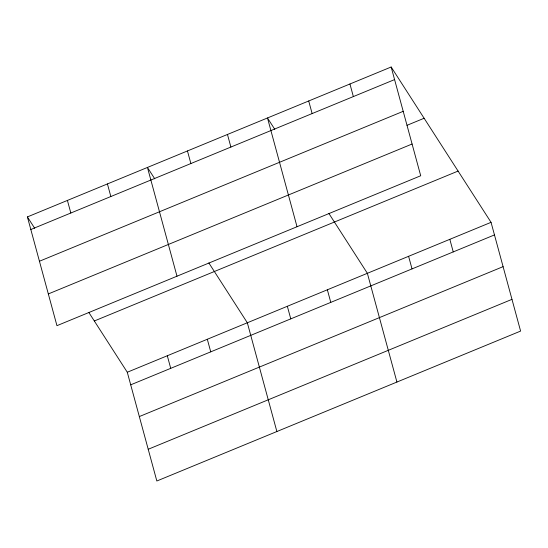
<?xml version="1.0" encoding="UTF-8"?>
<svg xmlns="http://www.w3.org/2000/svg" width="548" height="548" viewBox="0 0 548 548"><rect width="100%" height="100%" fill="white"/><g stroke="black" fill="none" stroke-linecap="round" stroke-linejoin="round"><path stroke-width="0.82" d="M391.162 67L420.713 175.757L56.951 325.67L27.4 216.919L391.162 67L491.049 222.33L520.6 331.081L156.838 481L127.287 372.243L88.817 312.422M30.818 229.509L394.587 79.59M39.442 261.245L403.205 111.326M407.013 125.314L424.125 118.258M48.327 293.94L412.089 144.021M94.325 320.984L458.087 171.072M127.287 372.243L491.049 222.33M130.712 384.833L494.474 234.921M139.329 416.569L503.091 266.65M148.213 449.264L511.976 299.352M274.808 129.362L267.486 117.971L297.03 226.728M328.903 213.48L367.372 273.301L396.923 382.052M154.769 178.833L147.439 167.441L176.99 276.199M208.857 262.951L247.333 322.772L276.877 431.529M27.4 216.919L34.723 228.311M449.826 239.318L453.244 251.909M408.596 256.306L412.021 268.897M349.939 83.988L353.357 96.585M308.709 100.983L312.134 113.573M327.362 289.789L330.78 302.38M287.344 306.277L290.769 318.874M227.468 134.466L230.893 147.056M187.457 150.953L190.875 163.544M207.315 339.26L210.74 351.85M167.304 355.755L170.723 368.345M107.429 183.936L110.847 196.526M67.411 200.424L70.836 213.021"/></g></svg>
